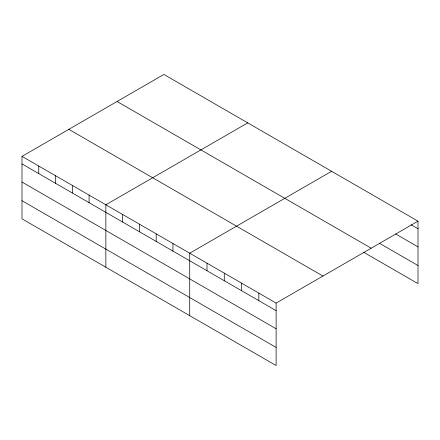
<?xml version="1.0" encoding="UTF-8"?>
<svg xmlns="http://www.w3.org/2000/svg" width="440" height="440" viewBox="0 0 440 440"><rect width="100%" height="100%" fill="white"/><g stroke="black" fill="none" stroke-linecap="round" stroke-linejoin="round"><path stroke-width="0.66" d="M276.122 328.768L276.122 303.083L22 156.371L22 218.829L276.122 365.541L276.122 328.768L22 182.05M363.853 252.373L418 283.63L418 221.172L163.878 74.459L22 156.371M247.737 122.87L105.859 204.787L105.859 267.245M331.601 171.287L189.722 253.204L189.722 315.661M276.122 303.083L418 221.172M411.087 224.752L418 228.74M395.538 233.888L418 246.857M379.407 243.238L418 265.518M117.057 101.486L371.179 248.204M68.822 129.338L322.944 276.056M22 163.939L276.122 310.657M22 200.712L276.122 347.43M258.841 293.106L258.841 300.68M241.56 283.129L241.56 290.702M224.279 273.152L224.279 280.726M207.004 263.18L207.004 270.749M172.948 243.518L172.948 251.086M156.178 233.833L156.178 241.406M139.403 224.153L139.403 231.721M122.634 214.467L122.634 222.041M89.089 195.102L89.089 202.67M72.314 185.416L72.314 192.99M55.544 175.736L55.544 183.304M38.77 166.051L38.77 173.624"/></g></svg>
